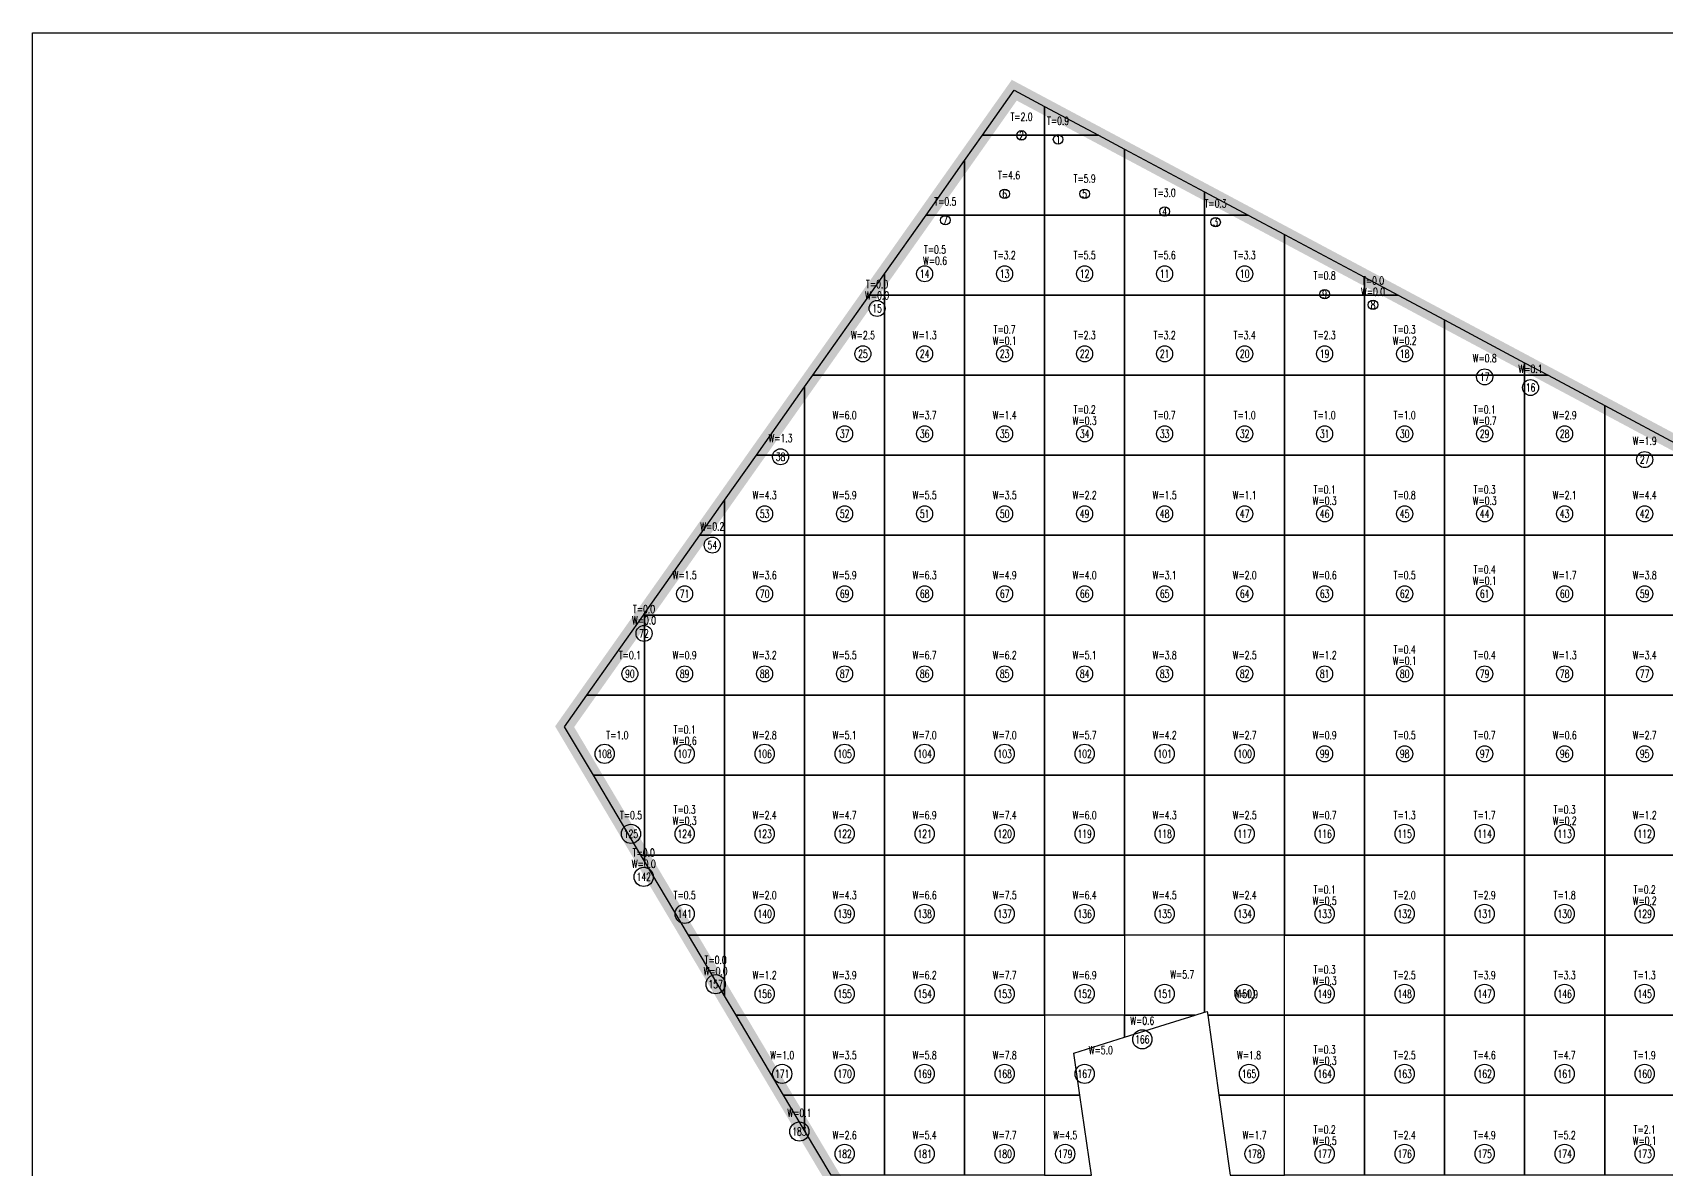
# Model space of a CAD drawing. Extents: x 4283 to 40403, y 1134 to 1764.
# Drawn here: x 5758.2 to 5843.3, y 1647 to 1706.2 of the extents above; entities that cross this region are included whole.
import ezdxf
from ezdxf.enums import TextEntityAlignment as Align

# ---------------------------------------------------------------- set-up
doc = ezdxf.new("R2010")
doc.units = 0
for name, color, linetype in [('tdz_4-2方格网', 2, 'Continuous'), ('tdz_4-2方格网计算', 7, 'Continuous'), ('tdz_土方计算图', 7, 'Continuous'), ('tdz_格田', 6, 'Continuous')]:
    doc.layers.add(name, color=color, linetype=linetype)
doc.styles.add('GLandNum', font='txt_____.ttf', dxfattribs={"width": 0.7, "height": 0.5})

msp = doc.modelspace()

# ---------------------------------------------------------------- linework, layer by layer
at = {"layer": 'tdz_4-2方格网', "linetype": 'Continuous'}
for points in [[(5810.921, 1702.356, 2841.781), (5810.921, 1700.86, 2841.773), (5807.685, 1700.86, 2841.9), (5809.339, 1703.201, 2841.786)], [(5813.724, 1700.86, 2841.771), (5810.921, 1700.86, 2841.773), (5810.921, 1702.356, 2841.781)], [(5807.685, 1700.86, 2841.9), (5810.921, 1700.86, 2841.773), (5810.921, 1696.693, 2841.86), (5806.754, 1696.693, 2842.025), (5806.754, 1699.542, 2841.964)], [(5815.088, 1700.132, 2841.767), (5815.088, 1696.693, 2841.694), (5810.921, 1696.693, 2841.86), (5810.921, 1700.86, 2841.773), (5813.724, 1700.86, 2841.771)], [(5819.254, 1697.908, 2841.753), (5819.254, 1696.693, 2841.738), (5815.088, 1696.693, 2841.694), (5815.088, 1700.132, 2841.767)], [(5806.754, 1699.542, 2841.964), (5806.754, 1696.693, 2842.025), (5804.742, 1696.693, 2842.103)], [(5821.529, 1696.693, 2841.745), (5819.254, 1696.693, 2841.738), (5819.254, 1697.908, 2841.753)], [(5804.742, 1696.693, 2842.103), (5806.754, 1696.693, 2842.025), (5806.754, 1692.527, 2842.113), (5802.588, 1692.527, 2842.278), (5802.588, 1693.644, 2842.253)], [(5806.754, 1692.527, 2842.113), (5806.754, 1696.693, 2842.025), (5810.921, 1696.693, 2841.86), (5810.921, 1692.527, 2841.942)], [(5810.921, 1692.527, 2841.942), (5810.921, 1696.693, 2841.86), (5815.088, 1696.693, 2841.694), (5815.088, 1692.527, 2841.829)], [(5815.088, 1692.527, 2841.829), (5815.088, 1696.693, 2841.694), (5819.254, 1696.693, 2841.738), (5819.254, 1692.527, 2841.737)], [(5823.421, 1695.683, 2841.738), (5823.421, 1692.527, 2841.698), (5819.254, 1692.527, 2841.737), (5819.254, 1696.693, 2841.738), (5821.529, 1696.693, 2841.745)], [(5827.588, 1693.459, 2841.725), (5827.588, 1692.527, 2841.713), (5823.421, 1692.527, 2841.698), (5823.421, 1695.683, 2841.738)], [(5802.588, 1693.644, 2842.253), (5802.588, 1692.527, 2842.278), (5801.798, 1692.527, 2842.307)], [(5829.335, 1692.527, 2841.719), (5827.588, 1692.527, 2841.713), (5827.588, 1693.459, 2841.725)], [(5801.798, 1692.527, 2842.307), (5802.588, 1692.527, 2842.278), (5802.588, 1688.36, 2842.363), (5798.855, 1688.36, 2842.5)], [(5802.588, 1688.36, 2842.363), (5802.588, 1692.527, 2842.278), (5806.754, 1692.527, 2842.113), (5806.754, 1688.36, 2842.189)], [(5806.754, 1688.36, 2842.189), (5806.754, 1692.527, 2842.113), (5810.921, 1692.527, 2841.942), (5810.921, 1688.36, 2842.059)], [(5810.921, 1688.36, 2842.059), (5810.921, 1692.527, 2841.942), (5815.088, 1692.527, 2841.829), (5815.088, 1688.36, 2841.967)], [(5815.088, 1688.36, 2841.967), (5815.088, 1692.527, 2841.829), (5819.254, 1692.527, 2841.737), (5819.254, 1688.36, 2841.832)], [(5819.254, 1688.36, 2841.832), (5819.254, 1692.527, 2841.737), (5823.421, 1692.527, 2841.698), (5823.421, 1688.36, 2841.762)], [(5823.421, 1688.36, 2841.762), (5823.421, 1692.527, 2841.698), (5827.588, 1692.527, 2841.713), (5827.588, 1688.36, 2841.692)], [(5831.754, 1691.235, 2841.711), (5831.754, 1688.36, 2841.677), (5827.588, 1688.36, 2841.692), (5827.588, 1692.527, 2841.713), (5829.335, 1692.527, 2841.719)], [(5835.921, 1689.01, 2841.697), (5835.921, 1688.36, 2841.689), (5831.754, 1688.36, 2841.677), (5831.754, 1691.235, 2841.711)], [(5837.14, 1688.36, 2841.693), (5835.921, 1688.36, 2841.689), (5835.921, 1689.01, 2841.697)], [(5798.855, 1688.36, 2842.5), (5802.588, 1688.36, 2842.363), (5802.588, 1684.193, 2842.437), (5798.421, 1684.193, 2842.504), (5798.421, 1687.746, 2842.5)], [(5802.588, 1684.193, 2842.437), (5802.588, 1688.36, 2842.363), (5806.754, 1688.36, 2842.189), (5806.754, 1684.193, 2842.288)], [(5806.754, 1684.193, 2842.288), (5806.754, 1688.36, 2842.189), (5810.921, 1688.36, 2842.059), (5810.921, 1684.193, 2842.16)], [(5810.921, 1684.193, 2842.16), (5810.921, 1688.36, 2842.059), (5815.088, 1688.36, 2841.967), (5815.088, 1684.193, 2842.016)], [(5815.088, 1684.193, 2842.016), (5815.088, 1688.36, 2841.967), (5819.254, 1688.36, 2841.832), (5819.254, 1684.193, 2841.945)], [(5819.254, 1684.193, 2841.945), (5819.254, 1688.36, 2841.832), (5823.421, 1688.36, 2841.762), (5823.421, 1684.193, 2841.872)], [(5823.421, 1684.193, 2841.872), (5823.421, 1688.36, 2841.762), (5827.588, 1688.36, 2841.692), (5827.588, 1684.193, 2841.751)], [(5827.588, 1684.193, 2841.751), (5827.588, 1688.36, 2841.692), (5831.754, 1688.36, 2841.677), (5831.754, 1684.193, 2841.667)], [(5831.754, 1684.193, 2841.667), (5831.754, 1688.36, 2841.677), (5835.921, 1688.36, 2841.689), (5835.921, 1684.193, 2841.663)], [(5840.088, 1686.786, 2841.682), (5840.088, 1684.193, 2841.653), (5835.921, 1684.193, 2841.663), (5835.921, 1688.36, 2841.689), (5837.14, 1688.36, 2841.693)], [(5798.421, 1687.746, 2842.5), (5798.421, 1684.193, 2842.504), (5795.911, 1684.193, 2842.5)], [(5844.254, 1684.562, 2841.669), (5844.254, 1684.193, 2841.664), (5840.088, 1684.193, 2841.653), (5840.088, 1686.786, 2841.682)], [(5795.911, 1684.193, 2842.5), (5798.421, 1684.193, 2842.504), (5798.421, 1680.027, 2842.503), (5794.254, 1680.027, 2842.502), (5794.254, 1681.848, 2842.5)], [(5798.421, 1680.027, 2842.503), (5798.421, 1684.193, 2842.504), (5802.588, 1684.193, 2842.437), (5802.588, 1680.027, 2842.497)], [(5802.588, 1680.027, 2842.497), (5802.588, 1684.193, 2842.437), (5806.754, 1684.193, 2842.288), (5806.754, 1680.027, 2842.35)], [(5806.754, 1680.027, 2842.35), (5806.754, 1684.193, 2842.288), (5810.921, 1684.193, 2842.16), (5810.921, 1680.027, 2842.203)], [(5810.921, 1680.027, 2842.203), (5810.921, 1684.193, 2842.16), (5815.088, 1684.193, 2842.016), (5815.088, 1680.027, 2842.128)], [(5815.088, 1680.027, 2842.128), (5815.088, 1684.193, 2842.016), (5819.254, 1684.193, 2841.945), (5819.254, 1680.027, 2842.023)], [(5819.254, 1680.027, 2842.023), (5819.254, 1684.193, 2841.945), (5823.421, 1684.193, 2841.872), (5823.421, 1680.027, 2841.903)], [(5823.421, 1680.027, 2841.903), (5823.421, 1684.193, 2841.872), (5827.588, 1684.193, 2841.751), (5827.588, 1680.027, 2841.782)], [(5827.588, 1680.027, 2841.782), (5827.588, 1684.193, 2841.751), (5831.754, 1684.193, 2841.667), (5831.754, 1680.027, 2841.667)], [(5831.754, 1680.027, 2841.667), (5831.754, 1684.193, 2841.667), (5835.921, 1684.193, 2841.663), (5835.921, 1680.027, 2841.662)], [(5835.921, 1680.027, 2841.662), (5835.921, 1684.193, 2841.663), (5840.088, 1684.193, 2841.653), (5840.088, 1680.027, 2841.654)], [(5840.088, 1680.027, 2841.654), (5840.088, 1684.193, 2841.653), (5844.254, 1684.193, 2841.664), (5844.254, 1680.027, 2841.647)], [(5794.254, 1681.848, 2842.5), (5794.254, 1680.027, 2842.502), (5792.968, 1680.027, 2842.5)], [(5792.968, 1680.027, 2842.5), (5794.254, 1680.027, 2842.502), (5794.254, 1675.86, 2842.501), (5790.088, 1675.86, 2842.5), (5790.088, 1675.949, 2842.5)], [(5794.254, 1675.86, 2842.501), (5794.254, 1680.027, 2842.502), (5798.421, 1680.027, 2842.503), (5798.421, 1675.86, 2842.5)], [(5798.421, 1675.86, 2842.5), (5798.421, 1680.027, 2842.503), (5802.588, 1680.027, 2842.497), (5802.588, 1675.86, 2842.5)], [(5802.588, 1675.86, 2842.5), (5802.588, 1680.027, 2842.497), (5806.754, 1680.027, 2842.35), (5806.754, 1675.86, 2842.393)], [(5806.754, 1675.86, 2842.393), (5806.754, 1680.027, 2842.35), (5810.921, 1680.027, 2842.203), (5810.921, 1675.86, 2842.296)], [(5810.921, 1675.86, 2842.296), (5810.921, 1680.027, 2842.203), (5815.088, 1680.027, 2842.128), (5815.088, 1675.86, 2842.174)], [(5815.088, 1675.86, 2842.174), (5815.088, 1680.027, 2842.128), (5819.254, 1680.027, 2842.023), (5819.254, 1675.86, 2842.053)], [(5819.254, 1675.86, 2842.053), (5819.254, 1680.027, 2842.023), (5823.421, 1680.027, 2841.903), (5823.421, 1675.86, 2841.932)], [(5823.421, 1675.86, 2841.932), (5823.421, 1680.027, 2841.903), (5827.588, 1680.027, 2841.782), (5827.588, 1675.86, 2841.812)], [(5827.588, 1675.86, 2841.812), (5827.588, 1680.027, 2841.782), (5831.754, 1680.027, 2841.667), (5831.754, 1675.86, 2841.691)], [(5831.754, 1675.86, 2841.691), (5831.754, 1680.027, 2841.667), (5835.921, 1680.027, 2841.662), (5835.921, 1675.86, 2841.662)], [(5835.921, 1675.86, 2841.662), (5835.921, 1680.027, 2841.662), (5840.088, 1680.027, 2841.654), (5840.088, 1675.86, 2841.653)], [(5840.088, 1675.86, 2841.653), (5840.088, 1680.027, 2841.654), (5844.254, 1680.027, 2841.647), (5844.254, 1675.86, 2841.646)], [(5790.024, 1675.86, 2842.5), (5790.088, 1675.86, 2842.5), (5790.088, 1671.693, 2842.5), (5787.081, 1671.693, 2842.5)], [(5790.088, 1675.949, 2842.5), (5790.088, 1675.86, 2842.5), (5790.024, 1675.86, 2842.5)], [(5790.088, 1671.693, 2842.5), (5790.088, 1675.86, 2842.5), (5794.254, 1675.86, 2842.501), (5794.254, 1671.693, 2842.5)], [(5794.254, 1671.693, 2842.5), (5794.254, 1675.86, 2842.501), (5798.421, 1675.86, 2842.5), (5798.421, 1671.693, 2842.5)], [(5798.421, 1671.693, 2842.5), (5798.421, 1675.86, 2842.5), (5802.588, 1675.86, 2842.5), (5802.588, 1671.693, 2842.5)], [(5802.588, 1671.693, 2842.5), (5802.588, 1675.86, 2842.5), (5806.754, 1675.86, 2842.393), (5806.754, 1671.693, 2842.448)], [(5806.754, 1671.693, 2842.448), (5806.754, 1675.86, 2842.393), (5810.921, 1675.86, 2842.296), (5810.921, 1671.693, 2842.327)], [(5810.921, 1671.693, 2842.327), (5810.921, 1675.86, 2842.296), (5815.088, 1675.86, 2842.174), (5815.088, 1671.693, 2842.207)], [(5815.088, 1671.693, 2842.207), (5815.088, 1675.86, 2842.174), (5819.254, 1675.86, 2842.053), (5819.254, 1671.693, 2842.087)], [(5819.254, 1671.693, 2842.087), (5819.254, 1675.86, 2842.053), (5823.421, 1675.86, 2841.932), (5823.421, 1671.693, 2841.966)], [(5823.421, 1671.693, 2841.966), (5823.421, 1675.86, 2841.932), (5827.588, 1675.86, 2841.812), (5827.588, 1671.693, 2841.839)], [(5827.588, 1671.693, 2841.839), (5827.588, 1675.86, 2841.812), (5831.754, 1675.86, 2841.691), (5831.754, 1671.693, 2841.7)], [(5831.754, 1671.693, 2841.7), (5831.754, 1675.86, 2841.691), (5835.921, 1675.86, 2841.662), (5835.921, 1671.693, 2841.661)], [(5835.921, 1671.693, 2841.661), (5835.921, 1675.86, 2841.662), (5840.088, 1675.86, 2841.653), (5840.088, 1671.693, 2841.653)], [(5840.088, 1671.693, 2841.653), (5840.088, 1675.86, 2841.653), (5844.254, 1675.86, 2841.646), (5844.254, 1671.693, 2841.645)], [(5787.081, 1671.693, 2842.5), (5790.088, 1671.693, 2842.5), (5790.088, 1667.527, 2842.5), (5787.421, 1667.527, 2842.5), (5785.921, 1670.051, 2842.5)], [(5790.088, 1667.527, 2842.5), (5790.088, 1671.693, 2842.5), (5794.254, 1671.693, 2842.5), (5794.254, 1667.527, 2842.5)], [(5794.254, 1667.527, 2842.5), (5794.254, 1671.693, 2842.5), (5798.421, 1671.693, 2842.5), (5798.421, 1667.527, 2842.5)], [(5798.421, 1667.527, 2842.5), (5798.421, 1671.693, 2842.5), (5802.588, 1671.693, 2842.5), (5802.588, 1667.527, 2842.5)], [(5802.588, 1667.527, 2842.5), (5802.588, 1671.693, 2842.5), (5806.754, 1671.693, 2842.448), (5806.754, 1667.527, 2842.484)], [(5806.754, 1667.527, 2842.484), (5806.754, 1671.693, 2842.448), (5810.921, 1671.693, 2842.327), (5810.921, 1667.527, 2842.363)], [(5810.921, 1667.527, 2842.363), (5810.921, 1671.693, 2842.327), (5815.088, 1671.693, 2842.207), (5815.088, 1667.527, 2842.241)], [(5815.088, 1667.527, 2842.241), (5815.088, 1671.693, 2842.207), (5819.254, 1671.693, 2842.087), (5819.254, 1667.527, 2842.102)], [(5819.254, 1667.527, 2842.102), (5819.254, 1671.693, 2842.087), (5823.421, 1671.693, 2841.966), (5823.421, 1667.527, 2841.963)], [(5823.421, 1667.527, 2841.963), (5823.421, 1671.693, 2841.966), (5827.588, 1671.693, 2841.839), (5827.588, 1667.527, 2841.824)], [(5827.588, 1667.527, 2841.824), (5827.588, 1671.693, 2841.839), (5831.754, 1671.693, 2841.7), (5831.754, 1667.527, 2841.685)], [(5831.754, 1667.527, 2841.685), (5831.754, 1671.693, 2841.7), (5835.921, 1671.693, 2841.661), (5835.921, 1667.527, 2841.66)], [(5835.921, 1667.527, 2841.66), (5835.921, 1671.693, 2841.661), (5840.088, 1671.693, 2841.653), (5840.088, 1667.527, 2841.642)], [(5840.088, 1667.527, 2841.642), (5840.088, 1671.693, 2841.653), (5844.254, 1671.693, 2841.645), (5844.254, 1667.527, 2841.621)], [(5787.421, 1667.527, 2842.5), (5790.088, 1667.527, 2842.5), (5790.088, 1663.36, 2842.5), (5789.898, 1663.36, 2842.5)], [(5790.088, 1663.36, 2842.5), (5790.088, 1667.527, 2842.5), (5794.254, 1667.527, 2842.5), (5794.254, 1663.36, 2842.5)], [(5794.254, 1663.36, 2842.5), (5794.254, 1667.527, 2842.5), (5798.421, 1667.527, 2842.5), (5798.421, 1663.36, 2842.5)], [(5798.421, 1663.36, 2842.5), (5798.421, 1667.527, 2842.5), (5802.588, 1667.527, 2842.5), (5802.588, 1663.36, 2842.5)], [(5802.588, 1663.36, 2842.5), (5802.588, 1667.527, 2842.5), (5806.754, 1667.527, 2842.484), (5806.754, 1663.36, 2842.5)], [(5806.754, 1663.36, 2842.5), (5806.754, 1667.527, 2842.484), (5810.921, 1667.527, 2842.363), (5810.921, 1663.36, 2842.385)], [(5810.921, 1663.36, 2842.385), (5810.921, 1667.527, 2842.363), (5815.088, 1667.527, 2842.241), (5815.088, 1663.36, 2842.248)], [(5815.088, 1663.36, 2842.248), (5815.088, 1667.527, 2842.241), (5819.254, 1667.527, 2842.102), (5819.254, 1663.36, 2842.112)], [(5819.254, 1663.36, 2842.112), (5819.254, 1667.527, 2842.102), (5823.421, 1667.527, 2841.963), (5823.421, 1663.36, 2841.974)], [(5823.421, 1663.36, 2841.974), (5823.421, 1667.527, 2841.963), (5827.588, 1667.527, 2841.824), (5827.588, 1663.36, 2841.829)], [(5827.588, 1663.36, 2841.829), (5827.588, 1667.527, 2841.824), (5831.754, 1667.527, 2841.685), (5831.754, 1663.36, 2841.673)], [(5831.754, 1663.36, 2841.673), (5831.754, 1667.527, 2841.685), (5835.921, 1667.527, 2841.66), (5835.921, 1663.36, 2841.625)], [(5835.921, 1663.36, 2841.625), (5835.921, 1667.527, 2841.66), (5840.088, 1667.527, 2841.642), (5840.088, 1663.36, 2841.604)], [(5840.088, 1663.36, 2841.604), (5840.088, 1667.527, 2841.642), (5844.254, 1667.527, 2841.621), (5844.254, 1663.36, 2841.583)], [(5789.898, 1663.36, 2842.5), (5790.088, 1663.36, 2842.5), (5790.088, 1663.04, 2842.5)], [(5790.088, 1663.04, 2842.5), (5790.088, 1663.36, 2842.5), (5794.254, 1663.36, 2842.5), (5794.254, 1659.193, 2842.5), (5792.374, 1659.193, 2842.5)], [(5794.254, 1659.193, 2842.5), (5794.254, 1663.36, 2842.5), (5798.421, 1663.36, 2842.5), (5798.421, 1659.193, 2842.5)], [(5798.421, 1659.193, 2842.5), (5798.421, 1663.36, 2842.5), (5802.588, 1663.36, 2842.5), (5802.588, 1659.193, 2842.5)], [(5802.588, 1659.193, 2842.5), (5802.588, 1663.36, 2842.5), (5806.754, 1663.36, 2842.5), (5806.754, 1659.193, 2842.5)], [(5806.754, 1659.193, 2842.5), (5806.754, 1663.36, 2842.5), (5810.921, 1663.36, 2842.385), (5810.921, 1659.193, 2842.423)], [(5810.921, 1659.193, 2842.423), (5810.921, 1663.36, 2842.385), (5815.088, 1663.36, 2842.248), (5815.088, 1659.193, 2842.287)], [(5815.088, 1659.193, 2842.287), (5815.088, 1663.36, 2842.248), (5819.254, 1663.36, 2842.112), (5819.254, 1659.193, 2842.131)], [(5819.254, 1659.193, 2842.131), (5819.254, 1663.36, 2842.112), (5823.421, 1663.36, 2841.974), (5823.421, 1659.193, 2841.974)], [(5823.421, 1659.193, 2841.974), (5823.421, 1663.36, 2841.974), (5827.588, 1663.36, 2841.829), (5827.588, 1659.193, 2841.817)], [(5827.588, 1659.193, 2841.817), (5827.588, 1663.36, 2841.829), (5831.754, 1663.36, 2841.673), (5831.754, 1659.193, 2841.662)], [(5831.754, 1659.193, 2841.662), (5831.754, 1663.36, 2841.673), (5835.921, 1663.36, 2841.625), (5835.921, 1659.193, 2841.588)], [(5835.921, 1659.193, 2841.588), (5835.921, 1663.36, 2841.625), (5840.088, 1663.36, 2841.604), (5840.088, 1659.193, 2841.567)], [(5840.088, 1659.193, 2841.567), (5840.088, 1663.36, 2841.604), (5844.254, 1663.36, 2841.583), (5844.254, 1659.193, 2841.545)], [(5792.374, 1659.193, 2842.5), (5794.254, 1659.193, 2842.5), (5794.254, 1656.028, 2842.5)], [(5794.254, 1656.028, 2842.5), (5794.254, 1659.193, 2842.5), (5798.421, 1659.193, 2842.5), (5798.421, 1655.027, 2842.5), (5794.85, 1655.027, 2842.5)], [(5798.421, 1655.027, 2842.5), (5798.421, 1659.193, 2842.5), (5802.588, 1659.193, 2842.5), (5802.588, 1655.027, 2842.5)], [(5802.588, 1655.027, 2842.5), (5802.588, 1659.193, 2842.5), (5806.754, 1659.193, 2842.5), (5806.754, 1655.027, 2842.5)], [(5806.754, 1655.027, 2842.5), (5806.754, 1659.193, 2842.5), (5810.921, 1659.193, 2842.423), (5810.921, 1655.027, 2842.454)], [(5810.921, 1655.027, 2842.454), (5810.921, 1659.193, 2842.423), (5815.088, 1659.193, 2842.287), (5815.088, 1655.027, 2842.299)], [(5818.76, 1655.027, 2842.162), (5819.254, 1655.181, 2842.142), (5819.254, 1659.193, 2842.131), (5815.088, 1659.193, 2842.287), (5815.088, 1655.027, 2842.299)], [(5819.386, 1655.222, 2842.137), (5819.414, 1655.027, 2842.137), (5823.421, 1655.027, 2841.988), (5823.421, 1659.193, 2841.974), (5819.254, 1659.193, 2842.131), (5819.254, 1655.181, 2842.142)], [(5823.421, 1655.027, 2841.988), (5823.421, 1659.193, 2841.974), (5827.588, 1659.193, 2841.817), (5827.588, 1655.027, 2841.828)], [(5827.588, 1655.027, 2841.828), (5827.588, 1659.193, 2841.817), (5831.754, 1659.193, 2841.662), (5831.754, 1655.027, 2841.663)], [(5831.754, 1655.027, 2841.663), (5831.754, 1659.193, 2841.662), (5835.921, 1659.193, 2841.588), (5835.921, 1655.027, 2841.55)], [(5835.921, 1655.027, 2841.55), (5835.921, 1659.193, 2841.588), (5840.088, 1659.193, 2841.567), (5840.088, 1655.027, 2841.528)], [(5840.088, 1655.027, 2841.528), (5840.088, 1659.193, 2841.567), (5844.254, 1659.193, 2841.545), (5844.254, 1655.027, 2841.51)], [(5794.85, 1655.027, 2842.5), (5798.421, 1655.027, 2842.5), (5798.421, 1650.86, 2842.5), (5797.326, 1650.86, 2842.5)], [(5798.421, 1650.86, 2842.5), (5798.421, 1655.027, 2842.5), (5802.588, 1655.027, 2842.5), (5802.588, 1650.86, 2842.5)], [(5802.588, 1650.86, 2842.5), (5802.588, 1655.027, 2842.5), (5806.754, 1655.027, 2842.5), (5806.754, 1650.86, 2842.5)], [(5806.754, 1650.86, 2842.5), (5806.754, 1655.027, 2842.5), (5810.921, 1655.027, 2842.454), (5810.921, 1650.86, 2842.492)], [(5812.759, 1650.86, 2842.424), (5812.44, 1653.053, 2842.416), (5815.088, 1653.88, 2842.309), (5815.088, 1655.027, 2842.299), (5810.921, 1655.027, 2842.454), (5810.921, 1650.86, 2842.492)], [(5815.088, 1653.88, 2842.309), (5818.76, 1655.027, 2842.162), (5815.088, 1655.027, 2842.299)], [(5819.414, 1655.027, 2842.137), (5819.997, 1650.86, 2842.145), (5823.421, 1650.86, 2842.009), (5823.421, 1655.027, 2841.988)], [(5823.421, 1650.86, 2842.009), (5823.421, 1655.027, 2841.988), (5827.588, 1655.027, 2841.828), (5827.588, 1650.86, 2841.843)], [(5827.588, 1650.86, 2841.843), (5827.588, 1655.027, 2841.828), (5831.754, 1655.027, 2841.663), (5831.754, 1650.86, 2841.677)], [(5831.754, 1650.86, 2841.677), (5831.754, 1655.027, 2841.663), (5835.921, 1655.027, 2841.55), (5835.921, 1650.86, 2841.528)], [(5835.921, 1650.86, 2841.528), (5835.921, 1655.027, 2841.55), (5840.088, 1655.027, 2841.528), (5840.088, 1650.86, 2841.491)], [(5840.088, 1650.86, 2841.491), (5840.088, 1655.027, 2841.528), (5844.254, 1655.027, 2841.51), (5844.254, 1650.86, 2841.582)], [(5797.326, 1650.86, 2842.5), (5798.421, 1650.86, 2842.5), (5798.421, 1649.017, 2842.5)], [(5798.421, 1649.017, 2842.5), (5798.421, 1650.86, 2842.5), (5802.588, 1650.86, 2842.5), (5802.588, 1646.693, 2842.5), (5799.802, 1646.693, 2842.5)], [(5802.588, 1646.693, 2842.5), (5802.588, 1650.86, 2842.5), (5806.754, 1650.86, 2842.5), (5806.754, 1646.693, 2842.5)], [(5806.754, 1646.693, 2842.5), (5806.754, 1650.86, 2842.5), (5810.921, 1650.86, 2842.492), (5810.921, 1646.693, 2842.5)], [(5813.368, 1646.693, 2842.432), (5812.759, 1650.86, 2842.424), (5810.921, 1650.86, 2842.492), (5810.921, 1646.693, 2842.5)], [(5819.997, 1650.86, 2842.145), (5820.581, 1646.693, 2842.146), (5823.421, 1646.693, 2842.033), (5823.421, 1650.86, 2842.009)], [(5823.421, 1646.693, 2842.033), (5823.421, 1650.86, 2842.009), (5827.588, 1650.86, 2841.843), (5827.588, 1646.693, 2841.867)], [(5827.588, 1646.693, 2841.867), (5827.588, 1650.86, 2841.843), (5831.754, 1650.86, 2841.677), (5831.754, 1646.693, 2841.696)], [(5831.754, 1646.693, 2841.696), (5831.754, 1650.86, 2841.677), (5835.921, 1650.86, 2841.528), (5835.921, 1646.693, 2841.539)], [(5835.921, 1646.693, 2841.539), (5835.921, 1650.86, 2841.528), (5840.088, 1650.86, 2841.491), (5840.088, 1646.693, 2841.534)], [(5844.078, 1646.693, 2841.648), (5840.088, 1646.693, 2841.534), (5840.088, 1650.86, 2841.491), (5844.254, 1650.86, 2841.582), (5844.254, 1647.006, 2841.648)]]:
    msp.add_polyline3d(points, close=True, dxfattribs=at)
at = {"layer": 'tdz_4-2方格网计算', "color": 7, "linetype": 'Continuous'}
for centre, radius in [((5809.716, 1700.847), 0.25), ((5811.622, 1700.636), 0.25), ((5808.838, 1697.804), 0.25), ((5813.004, 1697.804), 0.25), ((5805.748, 1696.433), 0.25), ((5817.171, 1696.884), 0.25), ((5819.823, 1696.328), 0.25), ((5804.671, 1693.638), 0.417), ((5808.838, 1693.638), 0.417), ((5813.004, 1693.638), 0.417), ((5817.171, 1693.638), 0.417), ((5821.338, 1693.638), 0.417), ((5825.504, 1692.577), 0.25), ((5802.193, 1691.834), 0.417), ((5828.024, 1692.021), 0.25), ((5801.457, 1689.471), 0.417), ((5804.671, 1689.471), 0.417), ((5808.838, 1689.471), 0.417), ((5813.004, 1689.471), 0.417), ((5817.171, 1689.471), 0.417), ((5821.338, 1689.471), 0.417), ((5825.504, 1689.471), 0.417), ((5829.671, 1689.471), 0.417), ((5833.838, 1688.269), 0.417), ((5836.226, 1687.713), 0.417), ((5800.504, 1685.304), 0.417), ((5804.671, 1685.304), 0.417), ((5808.838, 1685.304), 0.417), ((5813.004, 1685.304), 0.417), ((5817.171, 1685.304), 0.417), ((5821.338, 1685.304), 0.417), ((5825.504, 1685.304), 0.417), ((5829.671, 1685.304), 0.417), ((5833.838, 1685.304), 0.417), ((5838.004, 1685.304), 0.417), ((5797.166, 1684.109), 0.417), ((5842.171, 1683.961), 0.417), ((5796.338, 1681.138), 0.417), ((5800.504, 1681.138), 0.417), ((5804.671, 1681.138), 0.417), ((5808.838, 1681.138), 0.417), ((5813.004, 1681.138), 0.417), ((5817.171, 1681.138), 0.417), ((5821.338, 1681.138), 0.417), ((5825.504, 1681.138), 0.417), ((5829.671, 1681.138), 0.417), ((5833.838, 1681.138), 0.417), ((5838.004, 1681.138), 0.417), ((5842.171, 1681.138), 0.417), ((5793.611, 1679.51), 0.417), ((5792.171, 1676.971), 0.417), ((5796.338, 1676.971), 0.417), ((5800.504, 1676.971), 0.417), ((5804.671, 1676.971), 0.417), ((5808.838, 1676.971), 0.417), ((5813.004, 1676.971), 0.417), ((5817.171, 1676.971), 0.417), ((5821.338, 1676.971), 0.417), ((5825.504, 1676.971), 0.417), ((5829.671, 1676.971), 0.417), ((5833.838, 1676.971), 0.417), ((5838.004, 1676.971), 0.417), ((5842.171, 1676.971), 0.417), ((5790.056, 1674.91), 0.417), ((5789.32, 1672.804), 0.417), ((5792.171, 1672.804), 0.417), ((5796.338, 1672.804), 0.417), ((5800.504, 1672.804), 0.417), ((5804.671, 1672.804), 0.417), ((5808.838, 1672.804), 0.417), ((5813.004, 1672.804), 0.417), ((5817.171, 1672.804), 0.417), ((5821.338, 1672.804), 0.417), ((5825.504, 1672.804), 0.417), ((5829.671, 1672.804), 0.417), ((5833.838, 1672.804), 0.417), ((5838.004, 1672.804), 0.417), ((5842.171, 1672.804), 0.417), ((5788.004, 1668.638), 0.5), ((5792.171, 1668.638), 0.5), ((5796.338, 1668.638), 0.5), ((5800.504, 1668.638), 0.5), ((5804.671, 1668.638), 0.5), ((5808.838, 1668.638), 0.5), ((5813.004, 1668.638), 0.5), ((5817.171, 1668.638), 0.5), ((5821.338, 1668.638), 0.5), ((5825.504, 1668.638), 0.417), ((5829.671, 1668.638), 0.417), ((5833.838, 1668.638), 0.417), ((5838.004, 1668.638), 0.417), ((5842.171, 1668.638), 0.417), ((5789.374, 1664.471), 0.5), ((5792.171, 1664.471), 0.5), ((5796.338, 1664.471), 0.5), ((5800.504, 1664.471), 0.5), ((5804.671, 1664.471), 0.5), ((5808.838, 1664.471), 0.5), ((5813.004, 1664.471), 0.5), ((5817.171, 1664.471), 0.5), ((5821.338, 1664.471), 0.5), ((5825.504, 1664.471), 0.5), ((5829.671, 1664.471), 0.5), ((5833.838, 1664.471), 0.5), ((5838.004, 1664.471), 0.5), ((5842.171, 1664.471), 0.5), ((5790.04, 1662.228), 0.5), ((5792.171, 1660.304), 0.5), ((5796.338, 1660.304), 0.5), ((5800.504, 1660.304), 0.5), ((5804.671, 1660.304), 0.5), ((5808.838, 1660.304), 0.5), ((5813.004, 1660.304), 0.5), ((5817.171, 1660.304), 0.5), ((5821.338, 1660.304), 0.5), ((5825.504, 1660.304), 0.5), ((5829.671, 1660.304), 0.5), ((5833.838, 1660.304), 0.5), ((5838.004, 1660.304), 0.5), ((5842.171, 1660.304), 0.5), ((5793.784, 1656.639), 0.5), ((5796.338, 1656.138), 0.5), ((5800.504, 1656.138), 0.5), ((5804.671, 1656.138), 0.5), ((5808.838, 1656.138), 0.5), ((5813.004, 1656.138), 0.5), ((5817.171, 1656.138), 0.5), ((5821.338, 1656.138), 0.5), ((5825.504, 1656.138), 0.5), ((5829.671, 1656.138), 0.5), ((5833.838, 1656.138), 0.5), ((5838.004, 1656.138), 0.5), ((5842.171, 1656.138), 0.5), ((5816.006, 1653.768), 0.5), ((5797.254, 1651.971), 0.5), ((5800.504, 1651.971), 0.5), ((5804.671, 1651.971), 0.5), ((5808.838, 1651.971), 0.5), ((5813.004, 1651.971), 0.5), ((5821.563, 1651.971), 0.5), ((5825.504, 1651.971), 0.5), ((5829.671, 1651.971), 0.5), ((5833.838, 1651.971), 0.5), ((5838.004, 1651.971), 0.5), ((5842.171, 1651.971), 0.5), ((5798.147, 1648.966), 0.5), ((5800.504, 1647.804), 0.5), ((5804.671, 1647.804), 0.5), ((5808.838, 1647.804), 0.5), ((5811.992, 1647.804), 0.5), ((5821.855, 1647.804), 0.5), ((5825.504, 1647.804), 0.5), ((5829.671, 1647.804), 0.5), ((5833.838, 1647.804), 0.5), ((5838.004, 1647.804), 0.5), ((5842.171, 1647.804), 0.5)]:
    msp.add_circle(centre, radius, dxfattribs=at)
at = {"layer": 'tdz_土方计算图', "linetype": 'Continuous'}
msp.add_lwpolyline([(5758.215, 1706.197), (5888.215, 1706.197), (5888.215, 1546.197), (5758.215, 1546.197)], close=True, dxfattribs=at)
at = {"layer": 'tdz_格田', "linetype": 'Continuous', "lineweight": 60, "const_width": 0.833}
msp.add_lwpolyline([(5785.921, 1670.051), (5809.339, 1703.201), (5860.51, 1675.884), (5834.756, 1630.133), (5822.087, 1609.193), (5785.921, 1670.051)], close=True, dxfattribs=at)

# ---------------------------------------------------------------- texts
at = {"layer": 'tdz_4-2方格网计算', "color": 2, "linetype": 'Continuous', "style": 'GLandNum', "width": 0.7}
for s, p in [('T=2.0', (5809.716, 1701.819)), ('T=0.9', (5811.622, 1701.608)), ('T=4.6', (5809.07, 1698.777)), ('T=5.9', (5813.004, 1698.595)), ('T=0.5', (5805.748, 1697.405)), ('T=3.0', (5817.171, 1697.857)), ('T=0.3', (5819.823, 1697.3)), ('T=0.5', (5805.21, 1694.902)), ('T=3.2', (5808.838, 1694.61)), ('T=5.5', (5813.004, 1694.61)), ('T=5.6', (5817.171, 1694.61)), ('T=3.3', (5821.338, 1694.61)), ('T=0.0', (5802.193, 1693.098)), ('T=0.8', (5825.504, 1693.549)), ('T=0.0', (5828.024, 1693.284)), ('T=0.7', (5808.838, 1690.735)), ('T=2.3', (5813.004, 1690.443)), ('T=3.2', (5817.171, 1690.443)), ('T=3.4', (5821.338, 1690.443)), ('T=2.3', (5825.504, 1690.443)), ('T=0.3', (5829.671, 1690.735)), ('T=0.2', (5813.004, 1686.568)), ('T=0.7', (5817.171, 1686.277)), ('T=1.0', (5821.338, 1686.277)), ('T=1.0', (5825.504, 1686.277)), ('T=1.0', (5829.671, 1686.277)), ('T=0.1', (5833.838, 1686.568)), ('T=0.1', (5825.504, 1682.402)), ('T=0.8', (5829.671, 1682.11)), ('T=0.3', (5833.838, 1682.402)), ('T=0.5', (5829.671, 1677.943)), ('T=0.4', (5833.838, 1678.235)), ('T=0.0', (5790.056, 1676.174)), ('T=0.1', (5789.32, 1673.777)), ('T=0.4', (5829.671, 1674.068)), ('T=0.4', (5833.838, 1673.777)), ('T=1.0', (5788.669, 1669.61)), ('T=0.1', (5792.171, 1669.902)), ('T=0.5', (5829.671, 1669.61)), ('T=0.7', (5833.838, 1669.61)), ('T=0.3', (5792.171, 1665.735)), ('T=0.3', (5838.004, 1665.735)), ('T=0.5', (5789.374, 1665.443)), ('T=1.3', (5829.671, 1665.443)), ('T=1.7', (5833.838, 1665.443)), ('T=0.0', (5790.04, 1663.492)), ('T=0.1', (5825.504, 1661.568)), ('T=0.2', (5842.171, 1661.568)), ('T=0.5', (5792.171, 1661.277)), ('T=2.0', (5829.671, 1661.277)), ('T=2.9', (5833.838, 1661.277)), ('T=1.8', (5838.004, 1661.277)), ('T=0.0', (5793.784, 1657.902)), ('T=0.3', (5825.504, 1657.402)), ('T=2.5', (5829.671, 1657.11)), ('T=3.9', (5833.838, 1657.11)), ('T=3.3', (5838.004, 1657.11)), ('T=1.3', (5842.171, 1657.11)), ('T=0.3', (5825.504, 1653.235)), ('T=2.5', (5829.671, 1652.943)), ('T=4.6', (5833.838, 1652.943)), ('T=4.7', (5838.004, 1652.943)), ('T=1.9', (5842.171, 1652.943)), ('T=0.2', (5825.504, 1649.068)), ('T=2.4', (5829.671, 1648.777)), ('T=4.9', (5833.838, 1648.777)), ('T=5.2', (5838.004, 1648.777)), ('T=2.1', (5842.171, 1649.068))]:
    msp.add_text(s, height=0.4167, dxfattribs=at).set_placement(p, align=Align.MIDDLE_CENTER)
at = {"layer": 'tdz_4-2方格网计算', "color": 7, "linetype": 'Continuous', "style": 'GLandNum', "width": 0.7}
for s, height, p in [('2', 0.417, (5809.716, 1700.847)), ('1', 0.417, (5811.622, 1700.636)), ('6', 0.417, (5808.838, 1697.804)), ('5', 0.417, (5813.004, 1697.804)), ('7', 0.417, (5805.748, 1696.433)), ('4', 0.417, (5817.171, 1696.884)), ('3', 0.417, (5819.823, 1696.328)), ('14', 0.4167, (5804.671, 1693.638)), ('13', 0.4167, (5808.838, 1693.638)), ('12', 0.4167, (5813.004, 1693.638)), ('11', 0.4167, (5817.171, 1693.638)), ('10', 0.4167, (5821.338, 1693.638)), ('9', 0.417, (5825.504, 1692.577)), ('15', 0.4167, (5802.193, 1691.834)), ('8', 0.417, (5828.024, 1692.021)), ('25', 0.4167, (5801.457, 1689.471)), ('24', 0.4167, (5804.671, 1689.471)), ('23', 0.4167, (5808.838, 1689.471)), ('22', 0.4167, (5813.004, 1689.471)), ('21', 0.4167, (5817.171, 1689.471)), ('20', 0.4167, (5821.338, 1689.471)), ('19', 0.4167, (5825.504, 1689.471)), ('18', 0.4167, (5829.671, 1689.471)), ('17', 0.4167, (5833.838, 1688.269)), ('16', 0.4167, (5836.226, 1687.713)), ('37', 0.4167, (5800.504, 1685.304)), ('36', 0.4167, (5804.671, 1685.304)), ('35', 0.4167, (5808.838, 1685.304)), ('34', 0.4167, (5813.004, 1685.304)), ('33', 0.4167, (5817.171, 1685.304)), ('32', 0.4167, (5821.338, 1685.304)), ('31', 0.4167, (5825.504, 1685.304)), ('30', 0.4167, (5829.671, 1685.304)), ('29', 0.4167, (5833.838, 1685.304)), ('28', 0.4167, (5838.004, 1685.304)), ('38', 0.4167, (5797.166, 1684.109)), ('27', 0.4167, (5842.171, 1683.961)), ('53', 0.4167, (5796.338, 1681.138)), ('52', 0.4167, (5800.504, 1681.138)), ('51', 0.4167, (5804.671, 1681.138)), ('50', 0.4167, (5808.838, 1681.138)), ('49', 0.4167, (5813.004, 1681.138)), ('48', 0.4167, (5817.171, 1681.138)), ('47', 0.4167, (5821.338, 1681.138)), ('46', 0.4167, (5825.504, 1681.138)), ('45', 0.4167, (5829.671, 1681.138)), ('44', 0.4167, (5833.838, 1681.138)), ('43', 0.4167, (5838.004, 1681.138)), ('42', 0.4167, (5842.171, 1681.138)), ('54', 0.4167, (5793.611, 1679.51)), ('71', 0.4167, (5792.171, 1676.971)), ('70', 0.4167, (5796.338, 1676.971)), ('69', 0.4167, (5800.504, 1676.971)), ('68', 0.4167, (5804.671, 1676.971)), ('67', 0.4167, (5808.838, 1676.971)), ('66', 0.4167, (5813.004, 1676.971)), ('65', 0.4167, (5817.171, 1676.971)), ('64', 0.4167, (5821.338, 1676.971)), ('63', 0.4167, (5825.504, 1676.971)), ('62', 0.4167, (5829.671, 1676.971)), ('61', 0.4167, (5833.838, 1676.971)), ('60', 0.4167, (5838.004, 1676.971)), ('59', 0.4167, (5842.171, 1676.971)), ('72', 0.4167, (5790.056, 1674.91)), ('90', 0.4167, (5789.32, 1672.804)), ('89', 0.4167, (5792.171, 1672.804)), ('88', 0.4167, (5796.338, 1672.804)), ('87', 0.4167, (5800.504, 1672.804)), ('86', 0.4167, (5804.671, 1672.804)), ('85', 0.4167, (5808.838, 1672.804)), ('84', 0.4167, (5813.004, 1672.804)), ('83', 0.4167, (5817.171, 1672.804)), ('82', 0.4167, (5821.338, 1672.804)), ('81', 0.4167, (5825.504, 1672.804)), ('80', 0.4167, (5829.671, 1672.804)), ('79', 0.4167, (5833.838, 1672.804)), ('78', 0.4167, (5838.004, 1672.804)), ('77', 0.4167, (5842.171, 1672.804)), ('108', 0.4167, (5788.004, 1668.638)), ('107', 0.4167, (5792.171, 1668.638)), ('106', 0.4167, (5796.338, 1668.638)), ('105', 0.4167, (5800.504, 1668.638)), ('104', 0.4167, (5804.671, 1668.638)), ('103', 0.4167, (5808.838, 1668.638)), ('102', 0.4167, (5813.004, 1668.638)), ('101', 0.4167, (5817.171, 1668.638)), ('100', 0.4167, (5821.338, 1668.638)), ('99', 0.4167, (5825.504, 1668.638)), ('98', 0.4167, (5829.671, 1668.638)), ('97', 0.4167, (5833.838, 1668.638)), ('96', 0.4167, (5838.004, 1668.638)), ('95', 0.4167, (5842.171, 1668.638)), ('125', 0.4167, (5789.374, 1664.471)), ('124', 0.4167, (5792.171, 1664.471)), ('123', 0.4167, (5796.338, 1664.471)), ('122', 0.4167, (5800.504, 1664.471)), ('121', 0.4167, (5804.671, 1664.471)), ('120', 0.4167, (5808.838, 1664.471)), ('119', 0.4167, (5813.004, 1664.471)), ('118', 0.4167, (5817.171, 1664.471)), ('117', 0.4167, (5821.338, 1664.471)), ('116', 0.4167, (5825.504, 1664.471)), ('115', 0.4167, (5829.671, 1664.471)), ('114', 0.4167, (5833.838, 1664.471)), ('113', 0.4167, (5838.004, 1664.471)), ('112', 0.4167, (5842.171, 1664.471)), ('142', 0.4167, (5790.04, 1662.228)), ('141', 0.4167, (5792.171, 1660.304)), ('140', 0.4167, (5796.338, 1660.304)), ('139', 0.4167, (5800.504, 1660.304)), ('138', 0.4167, (5804.671, 1660.304)), ('137', 0.4167, (5808.838, 1660.304)), ('136', 0.4167, (5813.004, 1660.304)), ('135', 0.4167, (5817.171, 1660.304)), ('134', 0.4167, (5821.338, 1660.304)), ('133', 0.4167, (5825.504, 1660.304)), ('132', 0.4167, (5829.671, 1660.304)), ('131', 0.4167, (5833.838, 1660.304)), ('130', 0.4167, (5838.004, 1660.304)), ('129', 0.4167, (5842.171, 1660.304)), ('157', 0.4167, (5793.784, 1656.639)), ('156', 0.4167, (5796.338, 1656.138)), ('155', 0.4167, (5800.504, 1656.138)), ('154', 0.4167, (5804.671, 1656.138)), ('153', 0.4167, (5808.838, 1656.138)), ('152', 0.4167, (5813.004, 1656.138)), ('151', 0.4167, (5817.171, 1656.138)), ('150', 0.4167, (5821.338, 1656.138)), ('149', 0.4167, (5825.504, 1656.138)), ('148', 0.4167, (5829.671, 1656.138)), ('147', 0.4167, (5833.838, 1656.138)), ('146', 0.4167, (5838.004, 1656.138)), ('145', 0.4167, (5842.171, 1656.138)), ('166', 0.4167, (5816.006, 1653.768)), ('171', 0.4167, (5797.254, 1651.971)), ('170', 0.4167, (5800.504, 1651.971)), ('169', 0.4167, (5804.671, 1651.971)), ('168', 0.4167, (5808.838, 1651.971)), ('167', 0.4167, (5813.004, 1651.971)), ('165', 0.4167, (5821.563, 1651.971)), ('164', 0.4167, (5825.504, 1651.971)), ('163', 0.4167, (5829.671, 1651.971)), ('162', 0.4167, (5833.838, 1651.971)), ('161', 0.4167, (5838.004, 1651.971)), ('160', 0.4167, (5842.171, 1651.971)), ('183', 0.4167, (5798.147, 1648.966)), ('182', 0.4167, (5800.504, 1647.804)), ('181', 0.4167, (5804.671, 1647.804)), ('180', 0.4167, (5808.838, 1647.804)), ('179', 0.4167, (5811.992, 1647.804)), ('178', 0.4167, (5821.855, 1647.804)), ('177', 0.4167, (5825.504, 1647.804)), ('176', 0.4167, (5829.671, 1647.804)), ('175', 0.4167, (5833.838, 1647.804)), ('174', 0.4167, (5838.004, 1647.804)), ('173', 0.4167, (5842.171, 1647.804))]:
    msp.add_text(s, height=height, dxfattribs=at).set_placement(p, align=Align.MIDDLE_CENTER)
at = {"layer": 'tdz_4-2方格网计算', "color": 173, "linetype": 'Continuous', "style": 'GLandNum', "width": 0.7}
for s, p in [('W=0.6', (5805.21, 1694.318)), ('W=0.0', (5802.193, 1692.514)), ('W=0.0', (5828.024, 1692.701)), ('W=2.5', (5801.457, 1690.443)), ('W=1.3', (5804.671, 1690.443)), ('W=0.1', (5808.838, 1690.152)), ('W=0.2', (5829.671, 1690.152)), ('W=0.8', (5833.838, 1689.241)), ('W=0.1', (5836.226, 1688.685)), ('W=6.0', (5800.504, 1686.277)), ('W=3.7', (5804.671, 1686.277)), ('W=1.4', (5808.838, 1686.277)), ('W=2.9', (5838.004, 1686.277)), ('W=0.3', (5813.004, 1685.985)), ('W=0.7', (5833.838, 1685.985)), ('W=1.3', (5797.166, 1685.081)), ('W=1.9', (5842.171, 1684.934)), ('W=4.3', (5796.338, 1682.11)), ('W=5.9', (5800.504, 1682.11)), ('W=5.5', (5804.671, 1682.11)), ('W=3.5', (5808.838, 1682.11)), ('W=2.2', (5813.004, 1682.11)), ('W=1.5', (5817.171, 1682.11)), ('W=1.1', (5821.338, 1682.11)), ('W=2.1', (5838.004, 1682.11)), ('W=4.4', (5842.171, 1682.11)), ('W=0.3', (5825.504, 1681.818)), ('W=0.3', (5833.838, 1681.818)), ('W=0.2', (5793.611, 1680.482)), ('W=1.5', (5792.171, 1677.943)), ('W=3.6', (5796.338, 1677.943)), ('W=5.9', (5800.504, 1677.943)), ('W=6.3', (5804.671, 1677.943)), ('W=4.9', (5808.838, 1677.943)), ('W=4.0', (5813.004, 1677.943)), ('W=3.1', (5817.171, 1677.943)), ('W=2.0', (5821.338, 1677.943)), ('W=0.6', (5825.504, 1677.943)), ('W=0.1', (5833.838, 1677.652)), ('W=1.7', (5838.004, 1677.943)), ('W=3.8', (5842.171, 1677.943)), ('W=0.0', (5790.056, 1675.591)), ('W=0.9', (5792.171, 1673.777)), ('W=3.2', (5796.338, 1673.777)), ('W=5.5', (5800.504, 1673.777)), ('W=6.7', (5804.671, 1673.777)), ('W=6.2', (5808.838, 1673.777)), ('W=5.1', (5813.004, 1673.777)), ('W=3.8', (5817.171, 1673.777)), ('W=2.5', (5821.338, 1673.777)), ('W=1.2', (5825.504, 1673.777)), ('W=0.1', (5829.671, 1673.485)), ('W=1.3', (5838.004, 1673.777)), ('W=3.4', (5842.171, 1673.777)), ('W=0.6', (5792.171, 1669.318)), ('W=2.8', (5796.338, 1669.61)), ('W=5.1', (5800.504, 1669.61)), ('W=7.0', (5804.671, 1669.61)), ('W=7.0', (5808.838, 1669.61)), ('W=5.7', (5813.004, 1669.61)), ('W=4.2', (5817.171, 1669.61)), ('W=2.7', (5821.338, 1669.61)), ('W=0.9', (5825.504, 1669.61)), ('W=0.6', (5838.004, 1669.61)), ('W=2.7', (5842.171, 1669.61)), ('W=0.3', (5792.171, 1665.152)), ('W=2.4', (5796.338, 1665.443)), ('W=4.7', (5800.504, 1665.443)), ('W=6.9', (5804.671, 1665.443)), ('W=7.4', (5808.838, 1665.443)), ('W=6.0', (5813.004, 1665.443)), ('W=4.3', (5817.171, 1665.443)), ('W=2.5', (5821.338, 1665.443)), ('W=0.7', (5825.504, 1665.443)), ('W=0.2', (5838.004, 1665.152)), ('W=1.2', (5842.171, 1665.443)), ('W=0.0', (5790.04, 1662.908)), ('W=2.0', (5796.338, 1661.277)), ('W=4.3', (5800.504, 1661.277)), ('W=6.6', (5804.671, 1661.277)), ('W=7.5', (5808.838, 1661.277)), ('W=6.4', (5813.004, 1661.277)), ('W=4.5', (5817.171, 1661.277)), ('W=2.4', (5821.338, 1661.277)), ('W=0.5', (5825.504, 1660.985)), ('W=0.2', (5842.171, 1660.985)), ('W=0.0', (5793.784, 1657.319)), ('W=1.2', (5796.338, 1657.11)), ('W=3.9', (5800.504, 1657.11)), ('W=6.2', (5804.671, 1657.11)), ('W=7.7', (5808.838, 1657.11)), ('W=6.9', (5813.004, 1657.11)), ('W=5.7', (5818.089, 1657.148)), ('W=0.3', (5825.504, 1656.818)), ('W=1.9', (5821.41, 1656.117)), ('W=0.6', (5816.006, 1654.74)), ('W=5.0', (5813.844, 1653.205)), ('W=1.0', (5797.254, 1652.943)), ('W=3.5', (5800.504, 1652.943)), ('W=5.8', (5804.671, 1652.943)), ('W=7.8', (5808.838, 1652.943)), ('W=1.8', (5821.563, 1652.943)), ('W=0.3', (5825.504, 1652.652)), ('W=0.1', (5798.147, 1649.938)), ('W=2.6', (5800.504, 1648.777)), ('W=5.4', (5804.671, 1648.777)), ('W=7.7', (5808.838, 1648.777)), ('W=4.5', (5811.992, 1648.777)), ('W=1.7', (5821.855, 1648.777)), ('W=0.5', (5825.504, 1648.485)), ('W=0.1', (5842.171, 1648.485))]:
    msp.add_text(s, height=0.4167, dxfattribs=at).set_placement(p, align=Align.MIDDLE_CENTER)

doc.saveas('drawing.dxf')
